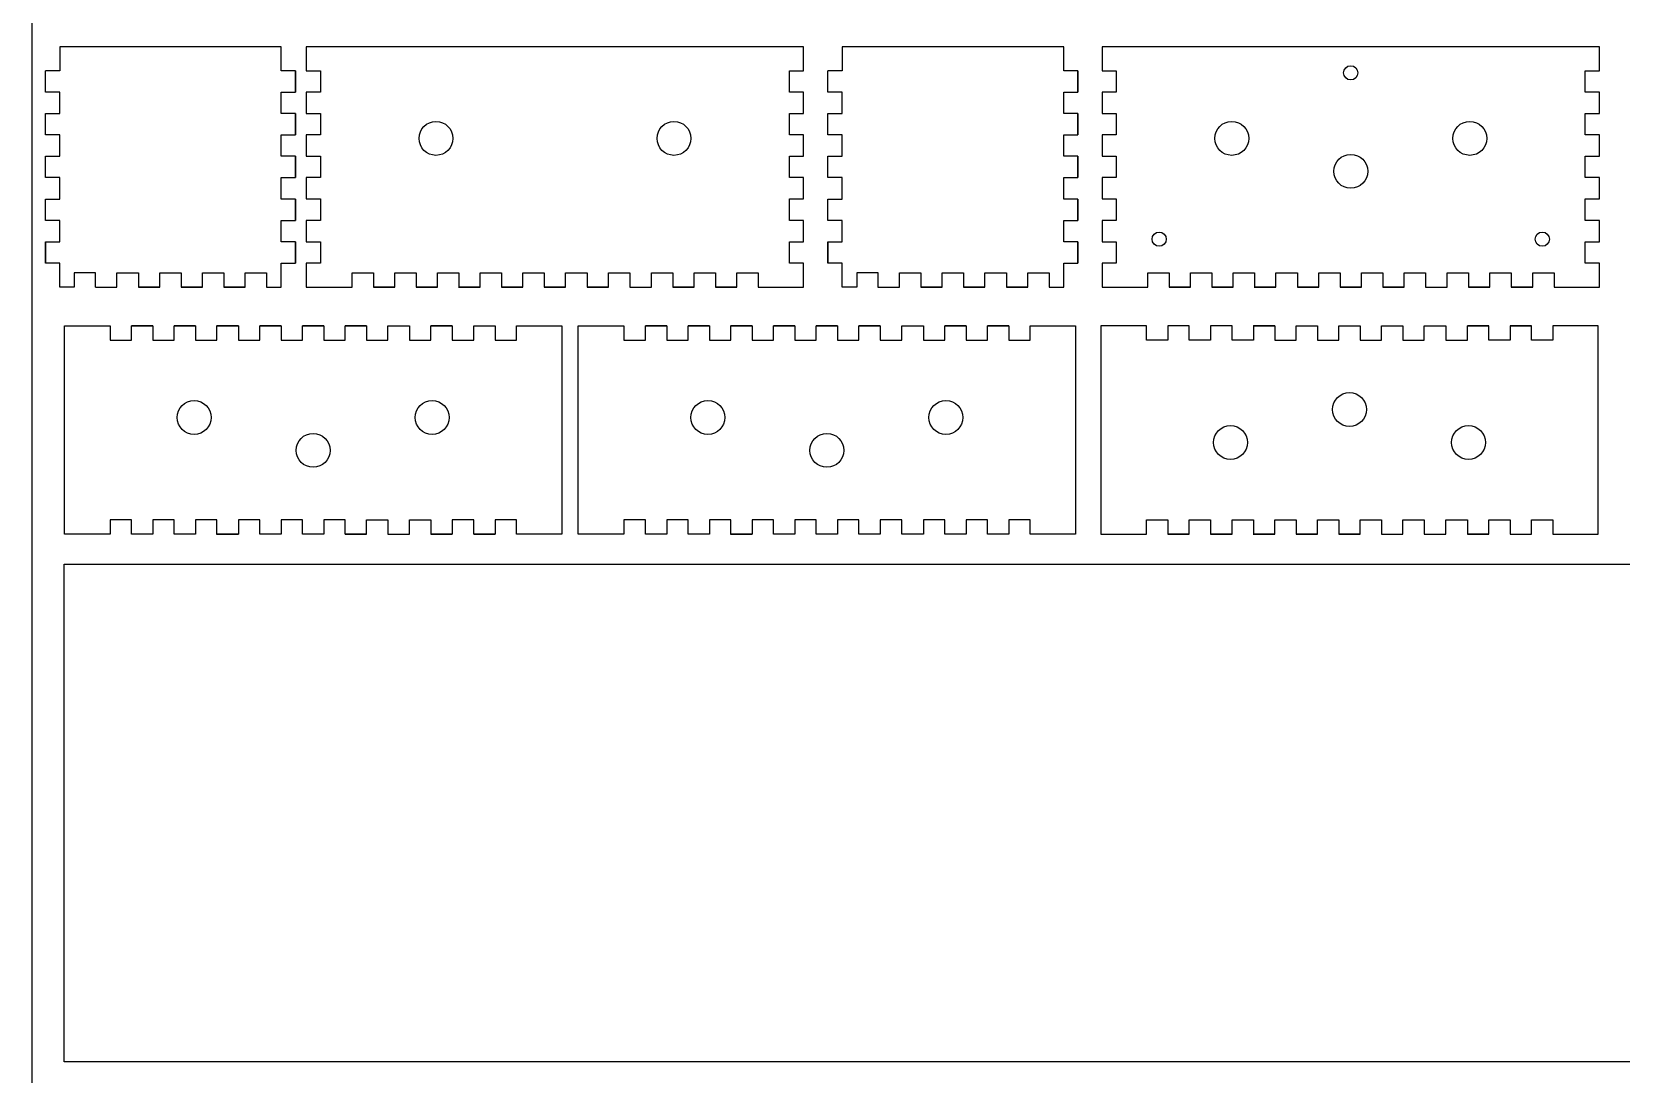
# Model space of a CAD drawing. Extents: x -1616 to -909, y -1826 to -744.
# Drawn here: x -1616.2 to -1169.8, y -1260.2 to -967.5 of the extents above; entities that cross this region are included whole.
import ezdxf

# ---------------------------------------------------------------- set-up
doc = ezdxf.new("R2010")
doc.units = 0
doc.layers.add('DEFAULT', color=7, linetype='CONTINUOUS')
doc.layers.add('MAKE2D$VISIBLE$LINES', color=7, linetype='CONTINUOUS')

msp = doc.modelspace()

# ---------------------------------------------------------------- linework, layer by layer
at = {"layer": 'DEFAULT'}
for p, q in [((-1616.196, -743.783), (-1616.196, -1826.255)), ((-1399.397, -971.67), (-1539.097, -971.67)), ((-1539.097, -971.67), (-1539.097, -978.42)), ((-1399.397, -978.42), (-1399.397, -971.67)), ((-1175.881, -971.67), (-1315.581, -971.67)), ((-1315.581, -971.67), (-1315.581, -978.42)), ((-1175.881, -978.42), (-1175.881, -971.67)), ((-1612.363, -984.428), (-1612.363, -978.428)), ((-1612.363, -984.428), (-1612.363, -980.328)), ((-1539.097, -978.42), (-1535.097, -978.42)), ((-1535.097, -978.42), (-1535.097, -984.42)), ((-1403.397, -984.42), (-1403.397, -978.42)), ((-1403.397, -978.42), (-1399.397, -978.42)), ((-1392.562, -984.428), (-1392.562, -978.428)), ((-1392.562, -984.428), (-1392.562, -980.328)), ((-1315.581, -978.42), (-1311.581, -978.42)), ((-1311.581, -978.42), (-1311.581, -984.42)), ((-1179.881, -984.42), (-1179.881, -978.42)), ((-1179.881, -978.42), (-1175.881, -978.42)), ((-1608.363, -984.428), (-1612.363, -984.428)), ((-1608.363, -990.428), (-1608.363, -984.428)), ((-1535.097, -984.42), (-1539.097, -984.42)), ((-1539.097, -984.42), (-1539.097, -990.42)), ((-1399.397, -984.42), (-1403.397, -984.42)), ((-1399.397, -990.42), (-1399.397, -984.42)), ((-1388.562, -984.428), (-1392.562, -984.428)), ((-1388.562, -990.428), (-1388.562, -984.428)), ((-1311.581, -984.42), (-1315.581, -984.42)), ((-1315.581, -984.42), (-1315.581, -990.42)), ((-1175.881, -984.42), (-1179.881, -984.42)), ((-1175.881, -990.42), (-1175.881, -984.42)), ((-1612.363, -996.428), (-1612.363, -990.428)), ((-1612.363, -990.428), (-1608.363, -990.428)), ((-1539.097, -990.42), (-1535.097, -990.42)), ((-1535.097, -990.42), (-1535.097, -996.42)), ((-1403.397, -996.42), (-1403.397, -990.42)), ((-1403.397, -990.42), (-1399.397, -990.42)), ((-1392.562, -996.428), (-1392.562, -990.428)), ((-1392.562, -990.428), (-1388.562, -990.428)), ((-1315.581, -990.42), (-1311.581, -990.42)), ((-1311.581, -990.42), (-1311.581, -996.42)), ((-1179.881, -996.42), (-1179.881, -990.42)), ((-1179.881, -990.42), (-1175.881, -990.42)), ((-1608.363, -996.428), (-1612.363, -996.428)), ((-1608.363, -1002.428), (-1608.363, -996.428)), ((-1535.097, -996.42), (-1539.097, -996.42)), ((-1539.097, -996.42), (-1539.097, -1002.42)), ((-1399.397, -996.42), (-1403.397, -996.42)), ((-1399.397, -1002.42), (-1399.397, -996.42)), ((-1388.562, -996.428), (-1392.562, -996.428)), ((-1388.562, -1002.428), (-1388.562, -996.428)), ((-1311.581, -996.42), (-1315.581, -996.42)), ((-1315.581, -996.42), (-1315.581, -1002.42)), ((-1175.881, -996.42), (-1179.881, -996.42)), ((-1175.881, -1002.42), (-1175.881, -996.42)), ((-1612.363, -1008.428), (-1612.363, -1002.428)), ((-1612.363, -1002.428), (-1608.363, -1002.428)), ((-1539.097, -1002.42), (-1535.097, -1002.42)), ((-1535.097, -1002.42), (-1535.097, -1008.42)), ((-1403.397, -1008.42), (-1403.397, -1002.42)), ((-1403.397, -1002.42), (-1399.397, -1002.42)), ((-1392.562, -1008.428), (-1392.562, -1002.428)), ((-1392.562, -1002.428), (-1388.562, -1002.428)), ((-1315.581, -1002.42), (-1311.581, -1002.42)), ((-1311.581, -1002.42), (-1311.581, -1008.42)), ((-1179.881, -1008.42), (-1179.881, -1002.42)), ((-1179.881, -1002.42), (-1175.881, -1002.42)), ((-1608.363, -1008.428), (-1612.363, -1008.428)), ((-1608.363, -1014.428), (-1608.363, -1008.428)), ((-1535.097, -1008.42), (-1539.097, -1008.42)), ((-1539.097, -1008.42), (-1539.097, -1014.42)), ((-1399.397, -1008.42), (-1403.397, -1008.42)), ((-1399.397, -1014.42), (-1399.397, -1008.42)), ((-1388.562, -1008.428), (-1392.562, -1008.428)), ((-1388.562, -1014.428), (-1388.562, -1008.428)), ((-1311.581, -1008.42), (-1315.581, -1008.42)), ((-1315.581, -1008.42), (-1315.581, -1014.42)), ((-1175.881, -1008.42), (-1179.881, -1008.42)), ((-1175.881, -1014.42), (-1175.881, -1008.42)), ((-1612.363, -1020.428), (-1612.363, -1014.428)), ((-1612.363, -1014.428), (-1608.363, -1014.428)), ((-1539.097, -1014.42), (-1535.097, -1014.42)), ((-1535.097, -1014.42), (-1535.097, -1020.42)), ((-1403.397, -1020.42), (-1403.397, -1014.42)), ((-1403.397, -1014.42), (-1399.397, -1014.42)), ((-1392.562, -1020.428), (-1392.562, -1014.428)), ((-1392.562, -1014.428), (-1388.562, -1014.428)), ((-1315.581, -1014.42), (-1311.581, -1014.42)), ((-1311.581, -1014.42), (-1311.581, -1020.42)), ((-1179.881, -1020.42), (-1179.881, -1014.42)), ((-1179.881, -1014.42), (-1175.881, -1014.42)), ((-1608.363, -1020.428), (-1612.363, -1020.428)), ((-1608.363, -1026.428), (-1608.363, -1020.428)), ((-1535.097, -1020.42), (-1539.097, -1020.42)), ((-1539.097, -1020.42), (-1539.097, -1026.42)), ((-1399.397, -1020.42), (-1403.397, -1020.42)), ((-1399.397, -1026.42), (-1399.397, -1020.42)), ((-1388.562, -1020.428), (-1392.562, -1020.428)), ((-1388.562, -1026.428), (-1388.562, -1020.428)), ((-1311.581, -1020.42), (-1315.581, -1020.42)), ((-1315.581, -1020.42), (-1315.581, -1026.42)), ((-1175.881, -1020.42), (-1179.881, -1020.42)), ((-1175.881, -1026.42), (-1175.881, -1020.42)), ((-1612.363, -1026.428), (-1612.363, -1032.428)), ((-1612.363, -1032.428), (-1612.363, -1026.428)), ((-1612.363, -1026.428), (-1608.363, -1026.428)), ((-1539.097, -1026.42), (-1535.097, -1026.42)), ((-1535.097, -1026.42), (-1535.097, -1032.42)), ((-1403.397, -1032.42), (-1403.397, -1026.42)), ((-1403.397, -1026.42), (-1399.397, -1026.42)), ((-1392.562, -1026.428), (-1392.562, -1032.428)), ((-1392.562, -1032.428), (-1392.562, -1026.428)), ((-1392.562, -1026.428), (-1388.562, -1026.428)), ((-1315.581, -1026.42), (-1311.581, -1026.42)), ((-1311.581, -1026.42), (-1311.581, -1032.42)), ((-1179.881, -1032.42), (-1179.881, -1026.42)), ((-1179.881, -1026.42), (-1175.881, -1026.42)), ((-1580.264, -1039.17), (-1580.264, -1035.17)), ((-1580.264, -1035.17), (-1574.264, -1035.17)), ((-1574.264, -1035.17), (-1574.264, -1039.17)), ((-1568.264, -1039.17), (-1568.264, -1035.17)), ((-1568.264, -1035.17), (-1562.264, -1035.17)), ((-1562.264, -1035.17), (-1562.264, -1039.17)), ((-1535.097, -1032.42), (-1539.097, -1032.42)), ((-1539.097, -1032.42), (-1539.097, -1039.17)), ((-1526.247, -1039.17), (-1526.247, -1035.17)), ((-1526.247, -1035.17), (-1520.247, -1035.17)), ((-1520.247, -1035.17), (-1520.247, -1039.17)), ((-1514.247, -1039.17), (-1514.247, -1035.17)), ((-1514.247, -1035.17), (-1508.247, -1035.17)), ((-1508.247, -1035.17), (-1508.247, -1039.17)), ((-1502.247, -1039.17), (-1502.247, -1035.17)), ((-1502.247, -1035.17), (-1496.247, -1035.17)), ((-1496.247, -1035.17), (-1496.247, -1039.17)), ((-1478.247, -1039.17), (-1478.247, -1035.17)), ((-1478.247, -1035.17), (-1472.247, -1035.17)), ((-1472.247, -1035.17), (-1472.247, -1039.17)), ((-1466.247, -1039.17), (-1466.247, -1035.17)), ((-1466.247, -1035.17), (-1460.247, -1035.17)), ((-1460.247, -1035.17), (-1460.247, -1039.17)), ((-1454.247, -1039.17), (-1454.247, -1035.17)), ((-1454.247, -1035.17), (-1448.247, -1035.17)), ((-1448.247, -1035.17), (-1448.247, -1039.17)), ((-1442.147, -1039.17), (-1442.147, -1035.17)), ((-1442.147, -1035.17), (-1436.147, -1035.17)), ((-1436.147, -1035.17), (-1436.147, -1039.17)), ((-1430.147, -1039.17), (-1430.147, -1035.17)), ((-1430.147, -1035.17), (-1424.147, -1035.17)), ((-1424.147, -1035.17), (-1424.147, -1039.17)), ((-1418.147, -1039.17), (-1418.147, -1035.17)), ((-1418.147, -1035.17), (-1412.147, -1035.17)), ((-1412.147, -1035.17), (-1412.147, -1039.17)), ((-1399.397, -1032.42), (-1403.397, -1032.42)), ((-1399.397, -1039.17), (-1399.397, -1032.42)), ((-1360.462, -1039.17), (-1360.462, -1035.17)), ((-1360.462, -1035.17), (-1354.462, -1035.17)), ((-1354.462, -1035.17), (-1354.462, -1039.17)), ((-1348.462, -1039.17), (-1348.462, -1035.17)), ((-1348.462, -1035.17), (-1342.462, -1035.17)), ((-1342.462, -1035.17), (-1342.462, -1039.17)), ((-1311.581, -1032.42), (-1315.581, -1032.42)), ((-1315.581, -1032.42), (-1315.581, -1039.17)), ((-1302.731, -1039.17), (-1302.731, -1035.17)), ((-1302.731, -1035.17), (-1296.731, -1035.17)), ((-1296.731, -1035.17), (-1296.731, -1039.17)), ((-1290.731, -1039.17), (-1290.731, -1035.17)), ((-1290.731, -1035.17), (-1284.731, -1035.17)), ((-1284.731, -1035.17), (-1284.731, -1039.17)), ((-1278.731, -1039.17), (-1278.731, -1035.17)), ((-1278.731, -1035.17), (-1272.731, -1035.17)), ((-1272.731, -1035.17), (-1272.731, -1039.17)), ((-1254.731, -1039.17), (-1254.731, -1035.17)), ((-1254.731, -1035.17), (-1248.731, -1035.17)), ((-1248.731, -1035.17), (-1248.731, -1039.17)), ((-1242.731, -1039.17), (-1242.731, -1035.17)), ((-1242.731, -1035.17), (-1236.731, -1035.17)), ((-1236.731, -1035.17), (-1236.731, -1039.17)), ((-1230.731, -1039.17), (-1230.731, -1035.17)), ((-1230.731, -1035.17), (-1224.731, -1035.17)), ((-1224.731, -1035.17), (-1224.731, -1039.17)), ((-1218.631, -1039.17), (-1218.631, -1035.17)), ((-1218.631, -1035.17), (-1212.631, -1035.17)), ((-1212.631, -1035.17), (-1212.631, -1039.17)), ((-1206.631, -1039.17), (-1206.631, -1035.17)), ((-1206.631, -1035.17), (-1200.631, -1035.17)), ((-1200.631, -1035.17), (-1200.631, -1039.17)), ((-1194.631, -1039.17), (-1194.631, -1035.17)), ((-1194.631, -1035.17), (-1188.631, -1035.17)), ((-1188.631, -1035.17), (-1188.631, -1039.17)), ((-1175.881, -1032.42), (-1179.881, -1032.42)), ((-1175.881, -1039.17), (-1175.881, -1032.42)), ((-1539.097, -1039.17), (-1526.247, -1039.17)), ((-1448.247, -1039.17), (-1442.147, -1039.17)), ((-1412.147, -1039.17), (-1399.397, -1039.17)), ((-1315.581, -1039.17), (-1302.731, -1039.17)), ((-1224.731, -1039.17), (-1218.631, -1039.17)), ((-1188.631, -1039.17), (-1175.881, -1039.17)), ((-1492.077, -1050.026), (-1486.077, -1050.026)), ((-1273.183, -1050.026), (-1267.083, -1050.026)), ((-1267.083, -1050.026), (-1267.083, -1054.026)), ((-1261.083, -1054.026), (-1261.083, -1050.026)), ((-1261.083, -1050.026), (-1255.083, -1050.026)), ((-1261.083, -1050.026), (-1255.083, -1050.026)), ((-1255.083, -1050.026), (-1255.083, -1054.026)), ((-1249.083, -1054.026), (-1249.083, -1050.026)), ((-1249.083, -1050.026), (-1243.083, -1050.026)), ((-1249.083, -1050.026), (-1243.083, -1050.026)), ((-1243.083, -1050.026), (-1243.083, -1054.026)), ((-1237.083, -1054.026), (-1237.083, -1050.026)), ((-1237.083, -1050.026), (-1231.083, -1050.026)), ((-1237.083, -1050.026), (-1231.083, -1050.026)), ((-1231.083, -1050.026), (-1231.083, -1054.026)), ((-1225.083, -1054.026), (-1225.083, -1050.026)), ((-1225.083, -1050.026), (-1218.983, -1050.026)), ((-1218.983, -1050.026), (-1218.983, -1054.026)), ((-1212.983, -1054.026), (-1212.983, -1050.026)), ((-1212.983, -1050.026), (-1206.983, -1050.026)), ((-1206.983, -1050.026), (-1212.983, -1050.026)), ((-1200.983, -1050.026), (-1194.983, -1050.026)), ((-1267.083, -1054.026), (-1261.083, -1054.026)), ((-1255.083, -1054.026), (-1249.083, -1054.026)), ((-1243.083, -1054.026), (-1237.083, -1054.026)), ((-1231.083, -1054.026), (-1225.083, -1054.026)), ((-1218.983, -1054.026), (-1212.983, -1054.026)), ((-1522.177, -1108.526), (-1522.177, -1104.526)), ((-1522.177, -1104.526), (-1516.177, -1104.526)), ((-1516.177, -1104.526), (-1516.177, -1108.526)), ((-1510.077, -1108.526), (-1510.077, -1104.526)), ((-1510.077, -1104.526), (-1504.077, -1104.526)), ((-1504.077, -1104.526), (-1504.077, -1108.526)), ((-1231.083, -1108.526), (-1231.083, -1104.526)), ((-1231.083, -1104.526), (-1225.083, -1104.526)), ((-1225.083, -1104.526), (-1225.083, -1108.526)), ((-1218.983, -1108.526), (-1218.983, -1104.526)), ((-1218.983, -1104.526), (-1212.983, -1104.526)), ((-1212.983, -1104.526), (-1212.983, -1108.526)), ((-1528.177, -1108.526), (-1522.177, -1108.526)), ((-1516.177, -1108.526), (-1510.077, -1108.526)), ((-1504.077, -1108.526), (-1498.077, -1108.526)), ((-1498.077, -1108.526), (-1504.077, -1108.526)), ((-1492.077, -1108.526), (-1486.077, -1108.526)), ((-1237.083, -1108.526), (-1231.083, -1108.526)), ((-1225.083, -1108.526), (-1218.983, -1108.526)), ((-1212.983, -1108.526), (-1206.983, -1108.526)), ((-1206.983, -1108.526), (-1212.983, -1108.526)), ((-1200.983, -1108.526), (-1194.983, -1108.526)), ((-1607.138, -1256.685, 558.8), (-1607.138, -1116.985, 558.8)), ((-1607.138, -1116.985, 558.8), (-913.338, -1116.985, 558.8)), ((-913.338, -1256.685, 558.8), (-1607.138, -1256.685, 558.8))]:
    msp.add_line(p, q, dxfattribs=at)
for centre in [(-1245.731, -979.006), (-1299.53, -1025.694), (-1191.932, -1025.694)]:
    msp.add_circle(centre, 2, dxfattribs=at)
at = {"layer": 'MAKE2D$VISIBLE$LINES'}
for p, q in [((-1546.164, -971.67), (-1608.363, -971.67)), ((-1608.363, -971.67), (-1608.363, -978.459)), ((-1546.163, -978.459), (-1546.164, -971.67)), ((-1326.362, -971.67), (-1388.562, -971.67)), ((-1388.562, -971.67), (-1388.562, -978.459)), ((-1326.362, -978.459), (-1326.362, -971.67)), ((-1608.363, -978.459), (-1612.363, -978.459)), ((-1542.163, -978.459), (-1546.163, -978.459)), ((-1542.163, -984.428), (-1542.163, -978.428)), ((-1542.163, -978.428), (-1542.163, -984.428)), ((-1542.163, -984.428), (-1542.163, -980.328)), ((-1388.562, -978.459), (-1392.562, -978.459)), ((-1322.362, -978.459), (-1326.362, -978.459)), ((-1322.362, -984.428), (-1322.362, -978.428)), ((-1322.362, -978.428), (-1322.362, -984.428)), ((-1322.362, -984.428), (-1322.362, -980.328)), ((-1546.163, -990.428), (-1546.163, -984.428)), ((-1546.163, -984.428), (-1542.163, -984.428)), ((-1326.362, -990.428), (-1326.362, -984.428)), ((-1326.362, -984.428), (-1322.362, -984.428)), ((-1612.363, -996.428), (-1612.363, -990.428)), ((-1542.163, -990.428), (-1546.163, -990.428)), ((-1542.163, -996.428), (-1542.163, -990.428)), ((-1542.163, -996.428), (-1542.163, -990.428)), ((-1542.163, -990.428), (-1542.163, -996.428)), ((-1392.562, -996.428), (-1392.562, -990.428)), ((-1322.362, -990.428), (-1326.362, -990.428)), ((-1322.362, -996.428), (-1322.362, -990.428)), ((-1322.362, -990.428), (-1322.362, -996.428)), ((-1322.362, -996.428), (-1322.362, -990.428)), ((-1546.163, -1002.428), (-1546.163, -996.428)), ((-1546.163, -996.428), (-1542.163, -996.428)), ((-1326.362, -1002.428), (-1326.362, -996.428)), ((-1326.362, -996.428), (-1322.362, -996.428)), ((-1612.363, -1008.428), (-1612.363, -1002.428)), ((-1542.163, -1002.428), (-1546.163, -1002.428)), ((-1542.163, -1008.428), (-1542.163, -1002.428)), ((-1542.163, -1008.428), (-1542.163, -1002.428)), ((-1542.163, -1002.428), (-1542.163, -1008.428)), ((-1392.562, -1008.428), (-1392.562, -1002.428)), ((-1322.362, -1002.428), (-1326.362, -1002.428)), ((-1322.362, -1008.428), (-1322.362, -1002.428)), ((-1322.362, -1002.428), (-1322.362, -1008.428)), ((-1322.362, -1008.428), (-1322.362, -1002.428)), ((-1546.163, -1014.428), (-1546.163, -1008.428)), ((-1546.163, -1008.428), (-1542.163, -1008.428)), ((-1326.362, -1014.428), (-1326.362, -1008.428)), ((-1326.362, -1008.428), (-1322.362, -1008.428)), ((-1612.363, -1020.428), (-1612.363, -1014.428)), ((-1542.163, -1014.428), (-1546.163, -1014.428)), ((-1542.163, -1020.428), (-1542.163, -1014.428)), ((-1542.163, -1020.428), (-1542.163, -1014.428)), ((-1542.163, -1014.428), (-1542.163, -1020.428)), ((-1392.562, -1020.428), (-1392.562, -1014.428)), ((-1322.362, -1014.428), (-1326.362, -1014.428)), ((-1322.362, -1020.428), (-1322.362, -1014.428)), ((-1322.362, -1014.428), (-1322.362, -1020.428)), ((-1322.362, -1020.428), (-1322.362, -1014.428)), ((-1546.163, -1026.428), (-1546.163, -1020.428)), ((-1546.163, -1020.428), (-1542.163, -1020.428)), ((-1326.362, -1026.428), (-1326.362, -1020.428)), ((-1326.362, -1020.428), (-1322.362, -1020.428)), ((-1542.163, -1026.428), (-1546.163, -1026.428)), ((-1542.163, -1032.428), (-1542.163, -1026.428)), ((-1542.163, -1032.428), (-1542.163, -1026.428)), ((-1542.163, -1026.428), (-1542.163, -1032.428)), ((-1322.362, -1026.428), (-1326.362, -1026.428)), ((-1322.362, -1032.428), (-1322.362, -1026.428)), ((-1322.362, -1026.428), (-1322.362, -1032.428)), ((-1322.362, -1032.428), (-1322.362, -1026.428)), ((-1608.363, -1032.42), (-1612.363, -1032.42)), ((-1608.364, -1039.17), (-1608.363, -1032.42)), ((-1598.264, -1035.17), (-1604.264, -1035.17)), ((-1604.264, -1035.17), (-1604.264, -1039.17)), ((-1598.264, -1039.17), (-1598.264, -1035.17)), ((-1592.264, -1039.17), (-1592.264, -1035.17)), ((-1592.264, -1035.17), (-1586.264, -1035.17)), ((-1586.264, -1035.17), (-1586.264, -1039.17)), ((-1556.264, -1039.17), (-1556.264, -1035.17)), ((-1556.264, -1035.17), (-1550.264, -1035.17)), ((-1550.264, -1035.17), (-1550.264, -1039.17)), ((-1546.163, -1039.17), (-1546.163, -1032.42)), ((-1546.163, -1032.42), (-1542.163, -1032.42)), ((-1490.247, -1039.17), (-1490.247, -1035.17)), ((-1490.247, -1035.17), (-1484.247, -1035.17)), ((-1484.247, -1035.17), (-1484.247, -1039.17)), ((-1388.562, -1032.42), (-1392.562, -1032.42)), ((-1388.563, -1039.17), (-1388.562, -1032.42)), ((-1378.462, -1035.17), (-1384.462, -1035.17)), ((-1384.462, -1035.17), (-1384.462, -1039.17)), ((-1378.462, -1039.17), (-1378.462, -1035.17)), ((-1372.462, -1039.17), (-1372.462, -1035.17)), ((-1372.462, -1035.17), (-1366.462, -1035.17)), ((-1366.462, -1035.17), (-1366.462, -1039.17)), ((-1336.462, -1039.17), (-1336.462, -1035.17)), ((-1336.462, -1035.17), (-1330.462, -1035.17)), ((-1330.462, -1035.17), (-1330.462, -1039.17)), ((-1326.362, -1039.17), (-1326.362, -1032.42)), ((-1326.362, -1032.42), (-1322.362, -1032.42)), ((-1266.731, -1039.17), (-1266.731, -1035.17)), ((-1266.731, -1035.17), (-1260.731, -1035.17)), ((-1260.731, -1035.17), (-1260.731, -1039.17)), ((-1604.264, -1039.17), (-1608.364, -1039.17)), ((-1598.264, -1039.17), (-1592.264, -1039.17)), ((-1580.264, -1039.17), (-1586.264, -1039.17)), ((-1586.264, -1039.17), (-1580.264, -1039.17)), ((-1568.264, -1039.17), (-1574.264, -1039.17)), ((-1574.264, -1039.17), (-1568.264, -1039.17)), ((-1556.264, -1039.17), (-1562.264, -1039.17)), ((-1562.264, -1039.17), (-1556.264, -1039.17)), ((-1550.264, -1039.17), (-1546.163, -1039.17)), ((-1514.247, -1039.17), (-1520.247, -1039.17)), ((-1520.247, -1039.17), (-1514.247, -1039.17)), ((-1502.247, -1039.17), (-1508.247, -1039.17)), ((-1508.247, -1039.17), (-1502.247, -1039.17)), ((-1496.347, -1039.17), (-1490.247, -1039.17)), ((-1490.247, -1039.17), (-1496.247, -1039.17)), ((-1496.247, -1039.17), (-1490.247, -1039.17)), ((-1478.247, -1039.17), (-1484.247, -1039.17)), ((-1484.247, -1039.17), (-1478.247, -1039.17)), ((-1466.247, -1039.17), (-1472.247, -1039.17)), ((-1472.247, -1039.17), (-1466.247, -1039.17)), ((-1454.247, -1039.17), (-1460.247, -1039.17)), ((-1460.247, -1039.17), (-1454.247, -1039.17)), ((-1430.147, -1039.17), (-1436.147, -1039.17)), ((-1436.147, -1039.17), (-1430.147, -1039.17)), ((-1418.147, -1039.17), (-1424.147, -1039.17)), ((-1424.147, -1039.17), (-1418.147, -1039.17)), ((-1384.462, -1039.17), (-1388.563, -1039.17)), ((-1378.562, -1039.17), (-1372.462, -1039.17)), ((-1360.462, -1039.17), (-1366.462, -1039.17)), ((-1366.462, -1039.17), (-1360.462, -1039.17)), ((-1348.462, -1039.17), (-1354.462, -1039.17)), ((-1354.462, -1039.17), (-1348.462, -1039.17)), ((-1336.462, -1039.17), (-1342.462, -1039.17)), ((-1342.462, -1039.17), (-1336.462, -1039.17)), ((-1330.462, -1039.17), (-1326.362, -1039.17)), ((-1290.731, -1039.17), (-1296.731, -1039.17)), ((-1296.731, -1039.17), (-1290.731, -1039.17)), ((-1278.731, -1039.17), (-1284.731, -1039.17)), ((-1284.731, -1039.17), (-1278.731, -1039.17)), ((-1272.831, -1039.17), (-1266.731, -1039.17)), ((-1266.731, -1039.17), (-1272.731, -1039.17)), ((-1272.731, -1039.17), (-1266.731, -1039.17)), ((-1254.731, -1039.17), (-1260.731, -1039.17)), ((-1260.731, -1039.17), (-1254.731, -1039.17)), ((-1242.731, -1039.17), (-1248.731, -1039.17)), ((-1248.731, -1039.17), (-1242.731, -1039.17)), ((-1230.731, -1039.17), (-1236.731, -1039.17)), ((-1236.731, -1039.17), (-1230.731, -1039.17)), ((-1206.631, -1039.17), (-1212.631, -1039.17)), ((-1212.631, -1039.17), (-1206.631, -1039.17)), ((-1194.631, -1039.17), (-1200.631, -1039.17)), ((-1200.631, -1039.17), (-1194.631, -1039.17)), ((-1607.027, -1108.526), (-1607.027, -1050.026)), ((-1607.027, -1050.026), (-1594.177, -1050.026)), ((-1594.177, -1050.026), (-1594.177, -1054.026)), ((-1588.177, -1054.026), (-1588.177, -1050.026)), ((-1588.177, -1050.026), (-1582.177, -1050.026)), ((-1582.177, -1050.026), (-1588.177, -1050.026)), ((-1582.177, -1050.026), (-1582.177, -1054.026)), ((-1576.177, -1054.026), (-1576.177, -1050.026)), ((-1576.177, -1050.026), (-1570.177, -1050.026)), ((-1570.177, -1050.026), (-1576.177, -1050.026)), ((-1570.177, -1050.026), (-1570.177, -1054.026)), ((-1564.277, -1050.026), (-1558.177, -1050.026)), ((-1558.177, -1050.026), (-1564.177, -1050.026)), ((-1564.177, -1054.026), (-1564.177, -1050.026)), ((-1564.177, -1050.026), (-1558.177, -1050.026)), ((-1558.177, -1050.026), (-1558.177, -1054.026)), ((-1552.177, -1054.026), (-1552.177, -1050.026)), ((-1552.177, -1050.026), (-1546.177, -1050.026)), ((-1546.177, -1050.026), (-1552.177, -1050.026)), ((-1546.177, -1050.026), (-1546.177, -1054.026)), ((-1540.177, -1054.026), (-1540.177, -1050.026)), ((-1540.177, -1050.026), (-1534.177, -1050.026)), ((-1534.177, -1050.026), (-1540.177, -1050.026)), ((-1534.177, -1050.026), (-1534.177, -1054.026)), ((-1528.177, -1054.026), (-1528.177, -1050.026)), ((-1528.177, -1050.026), (-1522.177, -1050.026)), ((-1522.177, -1050.026), (-1528.177, -1050.026)), ((-1522.177, -1050.026), (-1522.177, -1054.026)), ((-1516.177, -1054.026), (-1516.177, -1050.026)), ((-1516.177, -1050.026), (-1510.077, -1050.026)), ((-1510.077, -1050.026), (-1510.077, -1054.026)), ((-1504.077, -1054.026), (-1504.077, -1050.026)), ((-1504.077, -1050.026), (-1498.077, -1050.026)), ((-1498.077, -1050.026), (-1504.077, -1050.026)), ((-1498.077, -1050.026), (-1498.077, -1054.026)), ((-1492.077, -1054.026), (-1492.077, -1050.026)), ((-1492.077, -1050.026), (-1486.077, -1050.026)), ((-1486.077, -1050.026), (-1486.077, -1054.026)), ((-1480.077, -1054.026), (-1480.077, -1050.026)), ((-1480.077, -1050.026), (-1467.327, -1050.026)), ((-1467.327, -1050.026), (-1467.327, -1108.526)), ((-1462.71, -1108.526), (-1462.71, -1050.026)), ((-1462.71, -1050.026), (-1449.86, -1050.026)), ((-1449.86, -1050.026), (-1449.86, -1054.026)), ((-1443.86, -1054.026), (-1443.86, -1050.026)), ((-1443.86, -1050.026), (-1437.86, -1050.026)), ((-1437.86, -1050.026), (-1443.86, -1050.026)), ((-1437.86, -1050.026), (-1437.86, -1054.026)), ((-1431.86, -1054.026), (-1431.86, -1050.026)), ((-1431.86, -1050.026), (-1425.86, -1050.026)), ((-1425.86, -1050.026), (-1431.86, -1050.026)), ((-1425.86, -1050.026), (-1425.86, -1054.026)), ((-1419.96, -1050.026), (-1413.86, -1050.026)), ((-1413.86, -1050.026), (-1419.86, -1050.026)), ((-1419.86, -1054.026), (-1419.86, -1050.026)), ((-1419.86, -1050.026), (-1413.86, -1050.026)), ((-1413.86, -1050.026), (-1413.86, -1054.026)), ((-1407.86, -1054.026), (-1407.86, -1050.026)), ((-1407.86, -1050.026), (-1401.86, -1050.026)), ((-1401.86, -1050.026), (-1407.86, -1050.026)), ((-1401.86, -1050.026), (-1401.86, -1054.026)), ((-1395.86, -1054.026), (-1395.86, -1050.026)), ((-1395.86, -1050.026), (-1389.86, -1050.026)), ((-1389.86, -1050.026), (-1395.86, -1050.026)), ((-1389.86, -1050.026), (-1389.86, -1054.026)), ((-1383.86, -1054.026), (-1383.86, -1050.026)), ((-1383.86, -1050.026), (-1377.86, -1050.026)), ((-1377.86, -1050.026), (-1383.86, -1050.026)), ((-1377.86, -1050.026), (-1377.86, -1054.026)), ((-1371.86, -1054.026), (-1371.86, -1050.026)), ((-1371.86, -1050.026), (-1365.76, -1050.026)), ((-1365.76, -1050.026), (-1365.76, -1054.026)), ((-1359.76, -1054.026), (-1359.76, -1050.026)), ((-1359.76, -1050.026), (-1353.76, -1050.026)), ((-1353.76, -1050.026), (-1359.76, -1050.026)), ((-1353.76, -1050.026), (-1353.76, -1054.026)), ((-1347.76, -1054.026), (-1347.76, -1050.026)), ((-1347.76, -1050.026), (-1341.76, -1050.026)), ((-1341.76, -1050.026), (-1347.76, -1050.026)), ((-1341.76, -1050.026), (-1341.76, -1054.026)), ((-1335.76, -1054.026), (-1335.76, -1050.026)), ((-1335.76, -1050.026), (-1323.01, -1050.026)), ((-1323.01, -1050.026), (-1323.01, -1108.526)), ((-1303.083, -1050.026), (-1315.933, -1050.026)), ((-1315.933, -1050.026), (-1315.933, -1108.526)), ((-1303.083, -1054.026), (-1303.083, -1050.026)), ((-1291.083, -1050.026), (-1297.083, -1050.026)), ((-1297.083, -1050.026), (-1297.083, -1054.026)), ((-1291.083, -1050.026), (-1297.083, -1050.026)), ((-1291.083, -1054.026), (-1291.083, -1050.026)), ((-1279.083, -1050.026), (-1285.083, -1050.026)), ((-1285.083, -1050.026), (-1285.083, -1054.026)), ((-1279.083, -1050.026), (-1285.083, -1050.026)), ((-1279.083, -1054.026), (-1279.083, -1050.026)), ((-1273.083, -1050.026), (-1267.083, -1050.026)), ((-1267.083, -1050.026), (-1273.083, -1050.026)), ((-1273.083, -1050.026), (-1273.083, -1054.026)), ((-1206.983, -1054.026), (-1206.983, -1050.026)), ((-1194.983, -1050.026), (-1200.983, -1050.026)), ((-1200.983, -1050.026), (-1200.983, -1054.026)), ((-1194.983, -1054.026), (-1194.983, -1050.026)), ((-1176.233, -1050.026), (-1188.983, -1050.026)), ((-1188.983, -1050.026), (-1188.983, -1054.026)), ((-1176.233, -1108.526), (-1176.233, -1050.026)), ((-1594.177, -1054.026), (-1588.177, -1054.026)), ((-1582.177, -1054.026), (-1576.177, -1054.026)), ((-1570.177, -1054.026), (-1564.177, -1054.026)), ((-1558.177, -1054.026), (-1552.177, -1054.026)), ((-1546.177, -1054.026), (-1540.177, -1054.026)), ((-1534.177, -1054.026), (-1528.177, -1054.026)), ((-1522.177, -1054.026), (-1516.177, -1054.026)), ((-1510.077, -1054.026), (-1504.077, -1054.026)), ((-1498.077, -1054.026), (-1492.077, -1054.026)), ((-1486.077, -1054.026), (-1480.077, -1054.026)), ((-1449.86, -1054.026), (-1443.86, -1054.026)), ((-1437.86, -1054.026), (-1431.86, -1054.026)), ((-1425.86, -1054.026), (-1419.86, -1054.026)), ((-1413.86, -1054.026), (-1407.86, -1054.026)), ((-1401.86, -1054.026), (-1395.86, -1054.026)), ((-1389.86, -1054.026), (-1383.86, -1054.026)), ((-1377.86, -1054.026), (-1371.86, -1054.026)), ((-1365.76, -1054.026), (-1359.76, -1054.026)), ((-1353.76, -1054.026), (-1347.76, -1054.026)), ((-1341.76, -1054.026), (-1335.76, -1054.026)), ((-1297.083, -1054.026), (-1303.083, -1054.026)), ((-1285.083, -1054.026), (-1291.083, -1054.026)), ((-1273.083, -1054.026), (-1279.083, -1054.026)), ((-1200.983, -1054.026), (-1206.983, -1054.026)), ((-1188.983, -1054.026), (-1194.983, -1054.026)), ((-1588.177, -1104.526), (-1594.177, -1104.526)), ((-1594.177, -1104.526), (-1594.177, -1108.526)), ((-1588.177, -1108.526), (-1588.177, -1104.526)), ((-1576.177, -1104.526), (-1582.177, -1104.526)), ((-1582.177, -1104.526), (-1582.177, -1108.526)), ((-1576.177, -1108.526), (-1576.177, -1104.526)), ((-1564.177, -1104.526), (-1570.177, -1104.526)), ((-1570.177, -1104.526), (-1570.177, -1108.526)), ((-1564.177, -1108.526), (-1564.177, -1104.526)), ((-1552.177, -1104.526), (-1558.177, -1104.526)), ((-1558.177, -1104.526), (-1558.177, -1108.526)), ((-1552.177, -1108.526), (-1552.177, -1104.526)), ((-1540.177, -1104.526), (-1546.177, -1104.526)), ((-1546.177, -1104.526), (-1546.177, -1108.526)), ((-1540.177, -1108.526), (-1540.177, -1104.526)), ((-1528.177, -1104.526), (-1534.177, -1104.526)), ((-1534.177, -1104.526), (-1534.177, -1108.526)), ((-1528.177, -1108.526), (-1528.177, -1104.526)), ((-1492.077, -1104.526), (-1498.077, -1104.526)), ((-1498.077, -1104.526), (-1498.077, -1108.526)), ((-1492.077, -1108.526), (-1492.077, -1104.526)), ((-1480.077, -1104.526), (-1486.077, -1104.526)), ((-1486.077, -1104.526), (-1486.077, -1108.526)), ((-1480.077, -1108.526), (-1480.077, -1104.526)), ((-1443.86, -1104.526), (-1449.86, -1104.526)), ((-1449.86, -1104.526), (-1449.86, -1108.526)), ((-1443.86, -1108.526), (-1443.86, -1104.526)), ((-1431.86, -1104.526), (-1437.86, -1104.526)), ((-1437.86, -1104.526), (-1437.86, -1108.526)), ((-1431.86, -1108.526), (-1431.86, -1104.526)), ((-1419.86, -1104.526), (-1425.86, -1104.526)), ((-1425.86, -1104.526), (-1425.86, -1108.526)), ((-1419.86, -1108.526), (-1419.86, -1104.526)), ((-1407.86, -1104.526), (-1413.86, -1104.526)), ((-1413.86, -1104.526), (-1413.86, -1108.526)), ((-1407.86, -1108.526), (-1407.86, -1104.526)), ((-1395.86, -1104.526), (-1401.86, -1104.526)), ((-1401.86, -1104.526), (-1401.86, -1108.526)), ((-1395.86, -1108.526), (-1395.86, -1104.526)), ((-1383.86, -1104.526), (-1389.86, -1104.526)), ((-1389.86, -1104.526), (-1389.86, -1108.526)), ((-1383.86, -1108.526), (-1383.86, -1104.526)), ((-1371.86, -1104.526), (-1377.86, -1104.526)), ((-1377.86, -1104.526), (-1377.86, -1108.526)), ((-1371.86, -1108.526), (-1371.86, -1104.526)), ((-1359.76, -1104.526), (-1365.76, -1104.526)), ((-1365.76, -1104.526), (-1365.76, -1108.526)), ((-1359.76, -1108.526), (-1359.76, -1104.526)), ((-1347.76, -1104.526), (-1353.76, -1104.526)), ((-1353.76, -1104.526), (-1353.76, -1108.526)), ((-1347.76, -1108.526), (-1347.76, -1104.526)), ((-1335.76, -1104.526), (-1341.76, -1104.526)), ((-1341.76, -1104.526), (-1341.76, -1108.526)), ((-1335.76, -1108.526), (-1335.76, -1104.526)), ((-1303.083, -1108.526), (-1303.083, -1104.526)), ((-1303.083, -1104.526), (-1297.083, -1104.526)), ((-1297.083, -1104.526), (-1297.083, -1108.526)), ((-1291.083, -1108.526), (-1291.083, -1104.526)), ((-1291.083, -1104.526), (-1285.083, -1104.526)), ((-1285.083, -1104.526), (-1285.083, -1108.526)), ((-1279.083, -1108.526), (-1279.083, -1104.526)), ((-1279.083, -1104.526), (-1273.083, -1104.526)), ((-1273.083, -1104.526), (-1273.083, -1108.526)), ((-1267.083, -1108.526), (-1267.083, -1104.526)), ((-1267.083, -1104.526), (-1261.083, -1104.526)), ((-1261.083, -1104.526), (-1261.083, -1108.526)), ((-1255.083, -1108.526), (-1255.083, -1104.526)), ((-1255.083, -1104.526), (-1249.083, -1104.526)), ((-1249.083, -1104.526), (-1249.083, -1108.526)), ((-1243.083, -1108.526), (-1243.083, -1104.526)), ((-1243.083, -1104.526), (-1237.083, -1104.526)), ((-1237.083, -1104.526), (-1237.083, -1108.526)), ((-1206.983, -1108.526), (-1206.983, -1104.526)), ((-1206.983, -1104.526), (-1200.983, -1104.526)), ((-1200.983, -1104.526), (-1200.983, -1108.526)), ((-1194.983, -1108.526), (-1194.983, -1104.526)), ((-1194.983, -1104.526), (-1188.983, -1104.526)), ((-1188.983, -1104.526), (-1188.983, -1108.526)), ((-1594.177, -1108.526), (-1607.027, -1108.526)), ((-1582.177, -1108.526), (-1588.177, -1108.526)), ((-1582.177, -1108.526), (-1588.177, -1108.526)), ((-1570.177, -1108.526), (-1576.177, -1108.526)), ((-1570.177, -1108.526), (-1576.177, -1108.526)), ((-1564.277, -1108.526), (-1558.177, -1108.526)), ((-1558.177, -1108.526), (-1564.177, -1108.526)), ((-1558.177, -1108.526), (-1564.177, -1108.526)), ((-1546.177, -1108.526), (-1552.177, -1108.526)), ((-1546.177, -1108.526), (-1552.177, -1108.526)), ((-1534.177, -1108.526), (-1540.177, -1108.526)), ((-1534.177, -1108.526), (-1540.177, -1108.526)), ((-1522.177, -1108.526), (-1528.177, -1108.526)), ((-1486.077, -1108.526), (-1492.077, -1108.526)), ((-1467.327, -1108.526), (-1480.077, -1108.526)), ((-1449.86, -1108.526), (-1462.71, -1108.526)), ((-1437.86, -1108.526), (-1443.86, -1108.526)), ((-1437.86, -1108.526), (-1443.86, -1108.526)), ((-1425.86, -1108.526), (-1431.86, -1108.526)), ((-1425.86, -1108.526), (-1431.86, -1108.526)), ((-1419.96, -1108.526), (-1413.86, -1108.526)), ((-1413.86, -1108.526), (-1419.86, -1108.526)), ((-1413.86, -1108.526), (-1419.86, -1108.526)), ((-1401.86, -1108.526), (-1407.86, -1108.526)), ((-1401.86, -1108.526), (-1407.86, -1108.526)), ((-1389.86, -1108.526), (-1395.86, -1108.526)), ((-1389.86, -1108.526), (-1395.86, -1108.526)), ((-1377.86, -1108.526), (-1383.86, -1108.526)), ((-1377.86, -1108.526), (-1383.86, -1108.526)), ((-1365.76, -1108.526), (-1371.86, -1108.526)), ((-1353.76, -1108.526), (-1359.76, -1108.526)), ((-1353.76, -1108.526), (-1359.76, -1108.526)), ((-1341.76, -1108.526), (-1347.76, -1108.526)), ((-1341.76, -1108.526), (-1347.76, -1108.526)), ((-1323.01, -1108.526), (-1335.76, -1108.526)), ((-1315.933, -1108.526), (-1303.083, -1108.526)), ((-1297.083, -1108.526), (-1291.083, -1108.526)), ((-1291.083, -1108.526), (-1297.083, -1108.526)), ((-1285.083, -1108.526), (-1279.083, -1108.526)), ((-1279.083, -1108.526), (-1285.083, -1108.526)), ((-1273.183, -1108.526), (-1267.083, -1108.526)), ((-1267.083, -1108.526), (-1273.083, -1108.526)), ((-1273.083, -1108.526), (-1267.083, -1108.526)), ((-1261.083, -1108.526), (-1255.083, -1108.526)), ((-1255.083, -1108.526), (-1261.083, -1108.526)), ((-1249.083, -1108.526), (-1243.083, -1108.526)), ((-1243.083, -1108.526), (-1249.083, -1108.526)), ((-1237.083, -1108.526), (-1231.083, -1108.526)), ((-1200.983, -1108.526), (-1194.983, -1108.526)), ((-1188.983, -1108.526), (-1176.233, -1108.526))]:
    msp.add_line(p, q, dxfattribs=at)
for centre, radius in [((-1502.673, -997.401), 4.762), ((-1435.82, -997.401), 4.763), ((-1279.158, -997.401), 4.763), ((-1212.305, -997.401), 4.762), ((-1245.731, -1006.646), 4.763), ((-1570.604, -1075.756), 4.763), ((-1503.751, -1075.756), 4.763), ((-1426.286, -1075.756), 4.763), ((-1359.434, -1075.756), 4.763), ((-1246.083, -1073.55), 4.763), ((-1537.177, -1085.002), 4.763), ((-1392.86, -1085.002), 4.763), ((-1279.51, -1082.796), 4.762), ((-1212.657, -1082.796), 4.762)]:
    msp.add_circle(centre, radius, dxfattribs=at)

doc.saveas('drawing.dxf')
